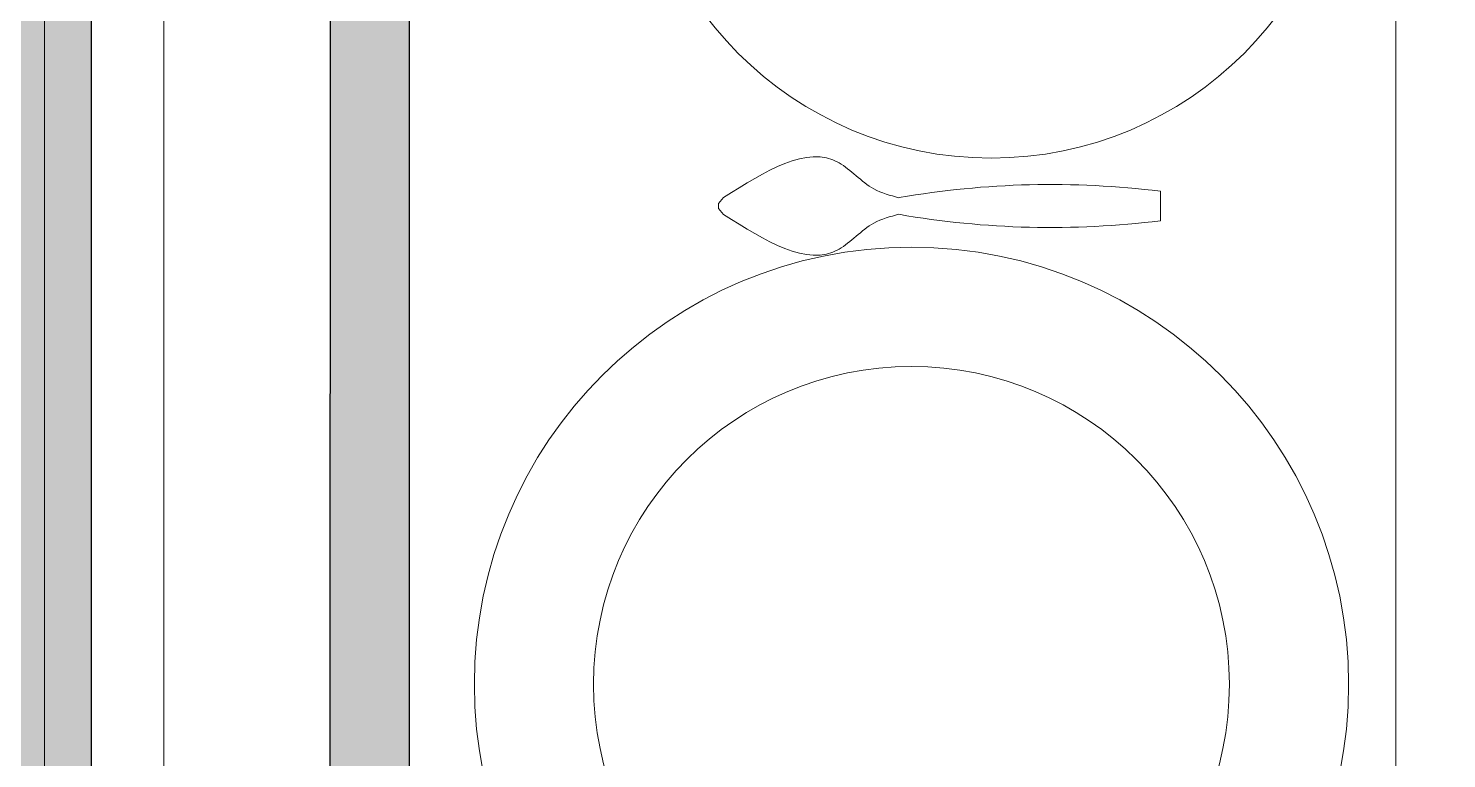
# Model space of a CAD drawing. Header units: centimetres. Extents: x 54005 to 61405, y 90310 to 94744.
# Drawn here: x 56661.36 to 56697.05, y 93054.24 to 93072.62 of the extents above; entities that cross this region are included whole.
import ezdxf

# ---------------------------------------------------------------- set-up
doc = ezdxf.new("R2010")
doc.units = ezdxf.units.CM
doc.header["$LTSCALE"] = 25
doc.layers.get('0').update_dxf_attribs({"lineweight": 0})
doc.layers.add('OC-Mutfak_Ekipman', color=252, linetype='Continuous')

# ---------------------------------------------------------------- blocks, each defined once
blk = doc.blocks.new('ekmek')
at = {"layer": 'OC-Mutfak_Ekipman'}
h = blk.add_hatch(color=256, dxfattribs=at)
h.dxf.hatch_style = 1
h.paths.add_polyline_path([(2464.842, 3587.863, 0.414227), (2465.842, 3586.863, 0.4142), (2466.842, 3587.863), (2466.854, 3690.863, 0.414227), (2465.854, 3691.863, 0.4142), (2464.854, 3690.863)])
h.paths.add_polyline_path([(2456.842, 3587.864, 0.414227), (2457.842, 3586.864, 0.4142), (2458.842, 3587.864), (2458.854, 3690.864, 0.414227), (2457.854, 3691.864, 0.4142), (2456.854, 3690.864)])
h.paths.add_polyline_path([(2448.842, 3587.864, 0.414227), (2449.842, 3586.864, 0.4142), (2450.842, 3587.864), (2450.854, 3690.864, 0.414227), (2449.854, 3691.864, 0.4142), (2448.854, 3690.864)])
h.paths.add_polyline_path([(2442.854, 3690.865, 0.414227), (2441.854, 3691.865, 0.4142), (2440.854, 3690.865), (2440.842, 3587.865, 0.414227), (2441.842, 3586.865, 0.4142), (2442.842, 3587.865)])
h.paths.add_polyline_path([(2432.842, 3587.866, 0.414227), (2433.842, 3586.865, 0.4142), (2434.842, 3587.865), (2434.854, 3690.865, 0.414227), (2433.854, 3691.865, 0.4142), (2432.854, 3690.866)])
for p, q in [((2458.842, 3587.864), (2458.854, 3690.864)), ((2464.854, 3690.863), (2464.842, 3587.863)), ((2466.842, 3587.863), (2466.854, 3690.863))]:
    blk.add_line(p, q, dxfattribs=at)
blk = doc.blocks.new('by')
at = {"ltscale": 30}
blk.add_line((6378.437, 2225.538, -4.505), (6378.437, 2226.279, -4.505), dxfattribs=at)
at = {"ltscale": 30, "elevation": -4.505}
blk.add_lwpolyline([(6387.358, 2196.359), (6350.358, 2196.359), (6350.358, 2249.359), (6387.358, 2249.359)], close=True, dxfattribs=at)
blk.add_lwpolyline([(6379.358, 2199.359), (6358.358, 2199.359, -0.414214), (6353.358, 2204.359), (6353.358, 2241.359, -0.414214), (6358.358, 2246.359), (6379.358, 2246.359, -0.414214), (6384.358, 2241.359), (6384.358, 2204.359, -0.414214)], format="xyb", close=True, dxfattribs=at)
blk.add_lwpolyline([(6367.447, 2225.696), (6367.317, 2225.842), (6367.317, 2225.967), (6367.447, 2226.119)], dxfattribs=at)
at = {"ltscale": 30}
for centre, radius in [((6374.178, 2236.112, -4.505), 9), ((6372.173, 2213.871, -4.505), 11), ((6372.173, 2213.871, -4.505), 8)]:
    blk.add_circle(centre, radius, dxfattribs=at)
for centre, start, end in [((6375.692, 2204.226, -4.505), 82.9046, 99.9137), ((6375.68, 2247.589, -4.505), 260.0863, 277.1271)]:
    blk.add_arc(centre, 22.223, start, end, dxfattribs=at)
for points in [[(6371.854, 2226.117, -4.505), (6371.638, 2226.174, -4.505), (6371.066, 2226.324, -4.505), (6369.918, 2227.697, -4.505), (6368.494, 2226.788, -4.505), (6367.447, 2226.119, -4.505)], [(6371.854, 2225.699, -4.505), (6371.638, 2225.642, -4.505), (6371.066, 2225.491, -4.505), (6369.918, 2224.118, -4.505), (6368.494, 2225.027, -4.505), (6367.447, 2225.696, -4.505)]]:
    blk.add_open_spline(points, degree=3, knots=[0, 0, 0, 0, 0.665409, 1.758876, 4.792994, 4.792994, 4.792994, 4.792994], dxfattribs=at)

msp = doc.modelspace()

# ---------------------------------------------------------------- block references
for name, p in [('ekmek', (54204.096, 89389.788)), ('by', (50311.407, 90842.239, 4.505))]:
    msp.add_blockref(name, p)

doc.saveas('drawing.dxf')
